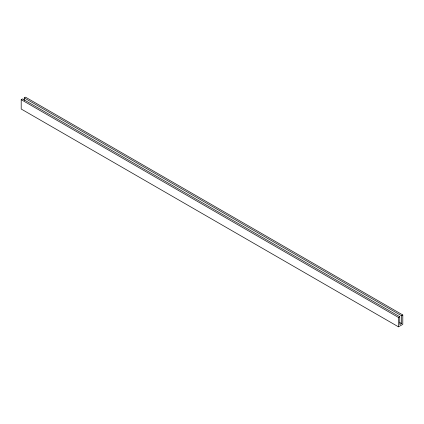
<?xml version="1.0" encoding="UTF-8"?>
<svg xmlns="http://www.w3.org/2000/svg" width="424" height="424" viewBox="0 0 424 424"><rect width="100%" height="100%" fill="white"/><g stroke="black" fill="none" stroke-linecap="round" stroke-linejoin="round"><path stroke-width="0.64" d="M24.237 97.907L25.52 97.165L402.8 314.984L402.8 324.339L398.481 326.835L21.2 109.016L21.2 99.661L22.483 98.919L399.763 316.739L399.763 324.535L401.517 323.523L401.517 315.726L24.237 97.907L24.237 100.504M21.2 99.661L398.481 317.481L399.763 316.739M401.517 315.726L402.8 314.984M399.795 322.526L401.517 323.523M398.481 317.481L398.481 326.835"/></g></svg>
